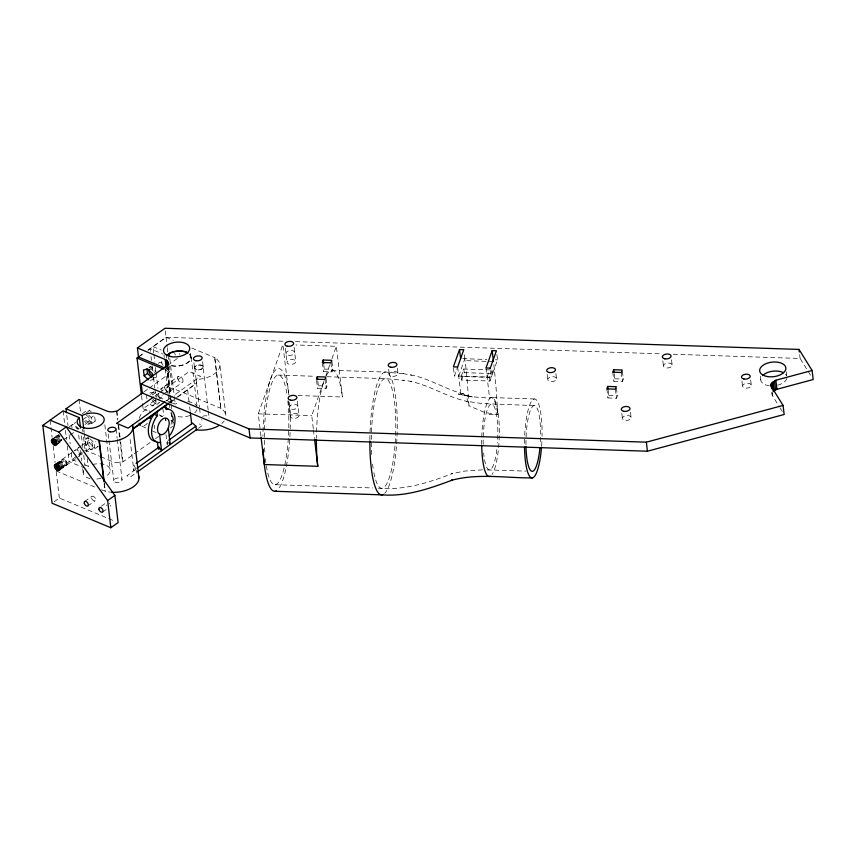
<?xml version="1.0" encoding="UTF-8"?>
<svg xmlns="http://www.w3.org/2000/svg" width="856" height="856" viewBox="0 0 856 856"><rect width="100%" height="100%" fill="white"/><g stroke="black" fill="none" stroke-linecap="round" stroke-linejoin="round"><path stroke-width="0.64" stroke-dasharray="4.28 3.21" d="M167.509 444.446L167.637 440.99M154.326 428.621L154.561 425.207M67.014 464.444C67.41 461.973 64.97 458.495 62.285 459.351C60.476 461.694 63.408 465.792 66.19 465.407L67.014 464.444L59.77 469.623M149.351 388.036L167.712 374.907L169.188 371.953L168.728 368.08M58.604 442.167L61.718 439.941L59.471 437.94L58.85 434.495L52.623 438.957M260.909 435.939L258.277 413.844L282.876 344.54L288.921 395.237A61.439 13.557 -88.1 0 0 273.792 372.221A61.439 13.557 -88.1 0 0 262.92 436.132M326.008 378.309L326.928 386.067L326.05 388.538L317.49 388.25L318.379 385.778L317.597 379.315M331.925 361.617L332.856 369.375L331.978 371.846L323.418 371.568L324.296 369.086L323.835 365.212M313.296 428.621L311.745 415.62L324.05 380.974A61.439 13.557 -88.1 0 0 316.399 437.919M325.804 376.019L329.753 364.881M331.957 358.696L336.344 346.327L295.909 344.968M496.908 354.662L497.518 359.841L491.365 377.164L454.45 375.934L457.083 368.508M458.72 376.084L464.872 358.75M461.17 376.458L463.802 369.032L492.168 369.974L492.607 373.601L489.964 381.016L461.598 380.075L461.17 376.458L489.536 377.4L492.168 369.974M461.598 380.075L464.23 372.649L463.802 369.032M487.096 377.025L489.29 370.841M616.438 387.993L617.369 395.761L616.481 398.233L607.931 397.944L608.809 395.472L608.038 389.009M622.365 371.311L623.286 379.069L622.408 381.541L613.859 381.262L614.736 378.78L613.966 372.317M772.401 392.626L772.444 395.654L779.335 406.728M169.52 394.209L167.551 374.04A8.774 4.879 -6.8 0 0 164.801 369.61M177.92 397.034L196.741 383.049L196.302 379.433L200.507 379.069A21.946 12.209 -6.8 0 0 218.077 370.348A21.946 12.209 -6.8 0 0 215.648 358.354L214.792 357.904L220.837 408.59L221.693 409.05A21.946 12.209 -6.8 0 1 225.952 415.898L219.906 365.202M139.218 356.481L143.562 353.378M147.917 350.275L150.089 348.713L162.801 354.02M153.759 353.143L152.989 346.648L166.043 337.317L173.383 340.378M138.49 356.995L143.797 353.207M148.035 350.179L166.053 337.317L284.855 341.287M82.187 413.812L85.482 411.458L89.666 410.441L91.282 412.036M86.37 412.806L89.666 410.441M149.308 367.823L150.956 366.646L155.824 371.429L154.176 372.606M54.089 437.705L58.229 434.741M69.047 427.016L72.311 424.683M149.554 369.492L152.807 367.171M55.426 437.534L58.647 435.201M56.228 437.876L59.332 435.651M82.882 419.601L86.178 417.247L91.046 422.029L95.219 421.024L94.534 415.224L91.239 417.589L91.924 423.378L87.751 424.383L84.498 421.195M56.913 438.486L60.134 436.239M55.683 440.712L59.824 437.748M56.261 441.621L61.439 437.919M57.694 441.824L61.835 438.871M58.893 442.006L61.996 439.781M56.742 444.275L62.488 440.145M56.432 444.885L62.135 440.797M63.686 439.695L69.122 435.811M70.213 435.041L74.558 431.927M85.054 424.437L89.388 421.334M167.712 365.362L177.502 358.375M87.751 424.383L91.046 422.029M91.924 423.378L95.219 421.024M150.089 380.342L153.213 379.583L156.52 377.229L153.385 377.978M143.947 391.898L148.677 388.506M90.768 449.732L94.064 447.378L98.247 446.372L94.952 448.726L90.768 449.732L85.9 444.949L85.204 439.16L87.687 437.395M150.677 394.349L153.973 391.995L158.852 396.777M56.068 463.792L75.339 450.031M78.238 447.956L81.481 445.634M82.572 444.863L87.986 440.99M155.824 392.508L152.571 394.83A3.617 2.108 54.5 0 1 156.819 397.27M160.158 389.416L162.33 387.864M165.229 385.799L178.273 376.469M55.64 464.305L62.895 459.126M56.496 464.252L61.675 460.549M57.416 463.62L63.622 459.18M58.615 463.631L61.718 461.405M57.181 464.701L64.425 459.522M85.9 444.949L89.195 442.595L88.51 436.806M59.931 463.834L65.227 460.1M155.653 395.547L158.895 393.214M159.976 392.455L189.187 371.568L200.614 376.34L171.403 397.205M58.7 466.06L65.955 460.881M59.289 466.969L66.533 461.78M94.952 448.726L94.256 442.927L95.904 441.75M59.674 467.911L66.928 462.732M61.536 467.012L69.143 461.577L84.166 467.836M71.273 453.006L72.043 459.501L77.479 455.617M78.57 454.836L85.086 450.181L99.574 456.216M142.471 403.54L143.08 408.74L155.043 400.191M158.574 393.439L159.034 397.334L162.298 395.012M163.378 394.231L172.077 388.014L221.062 408.43M59.845 468.831L67.089 463.652M62.402 467.708L65.516 465.493M59.974 469.848L79.758 455.724M85.91 451.326L92.405 446.682M158.082 399.752L163.496 395.879M169.649 391.492L182.692 382.161M152.058 405.937L155.364 403.583L159.537 402.577L156.241 404.931L152.058 405.937L147.189 401.154M166 401.068L170.323 397.976M169.681 402.395L176.176 397.751M177.256 396.981L196.741 383.049M170.355 402.438L176.839 397.805M54.153 501.755L59.332 498.053L115.667 521.529M100.783 456.719L112.853 461.748A8.774 4.879 -6.8 0 0 121.402 462.026L123.007 461.876L151.073 441.814M155.396 438.732L158.627 436.421M170.505 427.936L172.666 426.384M84.637 501.52L91.892 496.341M101.404 489.782L106.337 491.483A21.946 12.209 -6.8 0 0 110.52 492.168M135.483 469.591L126.827 475.786L130.091 477.145L136.586 472.501M87.911 505.928L95.155 500.749M198.41 428.321L202.583 425.336L199.32 423.977M101.404 506.164L105.556 503.21M102.602 512.048L106.743 509.085M159.034 397.334L175.213 404.086L176.86 403.262A13.6 7.565 -6.8 0 1 179.439 402.395M84.755 464.797L88.222 466.242L89.869 465.429M148.869 367.149L150.956 366.646M149.8 393.011L153.973 391.995M85.204 439.16L89.388 438.144M482.484 469.858L464.337 471.1L451.658 473.743L452.492 473.518C428.813 482.698 403.893 490.638 378.106 488.134M487.235 469.891L525.916 471.121M295.534 341.64L661.281 353.849M673.287 354.245L800.103 358.482L811.135 376.212M462.732 358.675L486.797 359.477M495.378 359.766L497.518 359.841M464.412 354.865L465.097 360.654L493.473 361.596M464.23 372.649L492.607 373.601M324.296 369.086L332.856 369.375M614.736 378.78L623.286 379.069M331.764 370.274L385.928 372.071L404.396 373.815M278.104 375.067L315.083 376.298M326.96 376.704L385.05 378.641L404.064 380.364M318.379 385.778L326.928 386.067M608.809 395.472L617.369 395.761M534.358 398.982L491.002 397.526M298.049 395.536L342.389 397.013L336.344 346.327M534.187 405.562L482.056 403.572L466.392 401.261L467.141 401.4C444.895 396.788 425.817 382.386 402.898 380.16M258.277 413.844L311.745 415.62M275.129 484.699L372.831 487.963M493.837 364.677A242.184 53.447 -88.1 0 1 497.743 414.732L496.876 408.965A39.494 8.721 -88.1 0 0 489.6 398.094L476.161 397.13A116.031 92.951 19.5 0 1 460.935 394.637M489.044 414.293L497.753 414.721L484.389 412.325L469.056 405.862M410.452 374.917C429.22 378.149 445.259 389.427 463.631 393.942M410.259 381.487L411.394 381.69M403.101 373.591L411.736 375.142M468.082 396.018L464.508 395.376L472.18 396.874L458.142 393.974L460.935 394.627A42.297 9.33 -88.1 0 1 468.96 405.819L467.633 386.377A236.395 52.163 -88.1 0 0 465.108 360.644M191.755 348.039L215.017 357.733M152.989 346.648L161.078 350.018M143.08 408.74L149.115 411.255M159.976 415.781L162.394 416.786M72.043 459.501L77.821 461.908M56.089 470.896L95.284 487.235M159.066 414.818L162.522 416.39M141.989 426.181L146.686 428.321M152.561 430.985L156.092 432.58M166.257 368.562L168.407 370.027L169.188 371.953M137.014 473.24L136.072 470.244M152.111 400.394L155.364 403.583M88.799 415.192L91.239 417.589M90.201 438.946L94.256 442.927M89.195 442.595L94.064 447.378M780.019 407.841L783.465 413.373M135.922 469.035L133.975 465.033L133.846 470.747L129.823 437.031M799.643 354.598L800.103 358.482M786.3 371.782L786.76 375.666M772.133 393.075L772.444 395.654M771.738 392.101L772.048 394.691M760.299 376.094L760.759 379.968M750.669 380.021L751.29 385.2A4.387 2.44 -6.8 0 1 744.966 388.057A4.387 2.44 -6.8 0 1 744.527 383.852A4.387 2.44 -6.8 0 1 751.29 385.2M741.949 381.027L742.569 386.206M671.543 359.852L672.163 365.02A4.387 2.44 -6.8 0 1 665.85 367.877A4.387 2.44 -6.8 0 1 665.401 363.672A4.387 2.44 -6.8 0 1 672.163 365.02M662.822 360.847L663.443 366.026M630.498 412.325L631.107 417.503A4.387 2.44 -6.8 0 1 624.794 420.35A4.387 2.44 -6.8 0 1 624.345 416.155A4.387 2.44 -6.8 0 1 631.107 417.503M621.328 372.488L622.408 381.541M621.777 413.33L622.387 418.498M615.41 389.18L616.481 398.233M612.778 372.2L613.859 381.262M606.851 388.892L607.931 397.944M555.908 373.526L556.518 378.694A4.387 2.44 -6.8 0 1 550.205 381.551A4.387 2.44 -6.8 0 1 549.755 377.346A4.387 2.44 -6.8 0 1 556.518 378.694M547.187 374.532L547.808 379.7M490.595 370.702L491.365 377.164M489.536 377.4L489.964 381.016M486.015 367.973L489.6 398.094M457.65 367.031L460.935 394.627M453.52 368.176L454.45 375.934M397.398 368.23L398.008 373.409A4.387 2.44 -6.8 0 1 391.695 376.265A4.387 2.44 -6.8 0 1 391.245 372.06A4.387 2.44 -6.8 0 1 398.008 373.409M388.678 369.236L389.298 374.414M330.898 362.794L331.978 371.846M324.97 379.486L326.05 388.538M322.338 362.516L323.418 371.568M316.57 380.492L317.49 388.25M313.457 429.926L314.377 437.716M294.079 347.247L295.769 361.478A4.387 2.44 -6.8 0 1 289.456 364.335A4.387 2.44 -6.8 0 1 289.007 360.13A4.387 2.44 -6.8 0 1 295.769 361.478M297.332 401.207L299.033 415.428A4.387 2.44 -6.8 0 1 292.709 418.284A4.387 2.44 -6.8 0 1 292.26 414.079A4.387 2.44 -6.8 0 1 299.033 415.428M285.358 348.253L287.049 362.473M288.461 400.918L290.312 416.433M214.792 357.904L220.837 408.59M202.637 361.735L203.246 366.903A4.387 2.44 -6.8 0 1 196.934 369.76A4.387 2.44 -6.8 0 1 196.484 365.555A4.387 2.44 -6.8 0 1 203.246 366.903M203.032 366.935A4.173 2.322 -6.8 0 1 197.03 369.653A4.173 2.322 -6.8 0 1 196.602 365.662A4.173 2.322 -6.8 0 1 203.032 366.935L208.147 409.831M208.297 411.137L209.078 417.632M194.751 367.898L199.394 406.889M199.555 408.194L200.325 414.689M193.916 362.741L194.526 367.909M191.198 357.412L196.934 405.498M190.299 353.175L190.76 357.059M187.657 390.079L189.048 401.742M189.668 406.932L190.128 410.827M169.788 358.589L174.282 396.285M174.442 397.58L175.213 404.086M165.283 330.855L166.053 337.317M166.043 337.317L167.123 346.423M167.273 347.718L168.204 355.518M168.364 356.813L168.675 359.413M169.445 365.919L172.077 388.014M168.086 365.234L169.006 372.991M168.097 367.438L168.407 370.027M166.267 355.465L166.578 358.065M167.38 364.966L170.922 394.455M171.542 399.656L172.002 403.55M167.733 373.002L171.296 402.898M172.848 415.898L173.308 419.804M166.631 365.854L169.873 393.118M170.494 398.318L171.114 403.518M171.264 404.824L171.735 408.719M172.666 416.519L173.286 421.719M169.67 395.504L170.601 403.304M171.681 412.41L173.083 424.105M163.988 354.898L164.299 357.487M165.208 368.829L168.151 393.525M168.311 394.83L169.242 402.63M169.392 403.925L169.863 407.83M162.811 408.119L163.721 415.738M165.978 434.709L167.134 444.35M153.919 354.448L154.85 362.238M155.471 367.438L155.931 371.344M156.092 372.638L157.953 388.239M150.089 348.713L150.399 351.313M151.02 356.513L151.48 360.419M152.101 365.619L152.721 370.819M153.502 377.314L154.743 387.715M154.893 389.009L155.824 396.81M152.946 377.261L153.213 379.583M155.546 399.131L156.241 404.931M146.504 395.365L146.911 398.843M141.54 395.74L142.31 402.234M116.962 411.18L117.893 418.98M118.663 425.486L120.054 437.181M120.675 442.381L123.007 461.876M116.448 410.966L117.529 420.071M118.149 425.272L119.701 438.272M119.861 439.567L122.494 461.662M116.042 429.102L117.122 438.197M117.283 439.502L122.087 479.799A4.173 2.322 -6.8 0 1 116.084 482.506A4.173 2.322 -6.8 0 1 115.656 478.515A4.173 2.322 -6.8 0 1 122.087 479.799M108.22 433.96L108.84 439.16M108.99 440.455L113.805 480.751M104.828 424.769L110.253 470.265M104.379 483.351L105.309 491.151M104.143 483.512L105.074 491.312M83.877 429.851L84.188 432.451M84.348 433.746L86.52 451.947M87.291 458.442L88.222 466.242M79.052 399.485L80.592 412.485M82.615 429.38L82.925 431.98M83.546 437.181L84.937 448.876M81.448 435.822L82.839 447.517M83.77 455.317L85.012 465.718M77.757 427.091L78.067 429.691M78.688 434.891L79.458 441.386M80.539 450.491L81.78 460.892M82.711 468.692L83.182 472.587M66.768 415.31L68.009 425.7M69.101 434.805L70.181 443.9M63.098 410.88L64.649 423.88M65.42 430.375L66.511 439.47M67.282 445.976L69.143 461.577M50.055 420.2L52.098 437.352M53.147 446.201L55.084 462.422M56.186 471.667L59.332 498.053M326.382 375.517A61.439 13.557 -88.1 0 1 342.389 397.013M289.628 402.448A61.439 13.557 -88.1 0 1 290.216 428.621M290.088 432.408A61.439 13.557 -88.1 0 1 277.708 489.771M483.191 444.285A32.913 7.265 -88.1 0 1 491.419 404.128A32.913 7.265 -88.1 0 1 497.454 443.098M496.822 449.593A32.913 7.265 -88.1 0 1 489.889 469.858A32.913 7.265 -88.1 0 1 483.651 453.07M481.703 444.446A39.494 8.721 -88.1 0 1 489.718 398.618A39.494 8.721 -88.1 0 1 499.241 426.224A39.494 8.721 -88.1 0 1 492.072 474.481M524.696 435.201A39.494 8.721 -88.1 0 1 534.658 398.982A39.494 8.721 -88.1 0 1 542.062 436.303M541.869 441.696A39.494 8.721 -88.1 0 1 541.623 445.741M524.482 443.269A39.494 8.721 -88.1 0 1 524.546 439.256M525.959 444.639A32.913 7.265 -88.1 0 1 534.315 405.551A32.913 7.265 -88.1 0 1 540.232 444.531M369.867 439.706A61.439 13.557 -88.1 0 1 383.574 372.67A61.439 13.557 -88.1 0 1 397.259 422.308A61.439 13.557 -88.1 0 1 384.654 493.345M371.707 454.429A54.859 12.102 -88.1 0 1 385.318 378.63A54.859 12.102 -88.1 0 1 394.07 454.525A54.859 12.102 -88.1 0 1 373.751 472.105M373.109 468.328A54.859 12.102 -88.1 0 1 372.349 462.326M264.836 452.064A54.859 12.102 -88.1 0 1 271.737 383.231A54.859 12.102 -88.1 0 1 287.07 395.001M287.83 401.015A54.859 12.102 -88.1 0 1 281.517 476.492A54.859 12.102 -88.1 0 1 265.403 458.752M175.459 355.058A3.617 2.108 54.5 0 1 174.688 353.186M179.503 353.56A3.617 2.108 54.5 0 1 179.888 354.512M196.966 409.703A13.6 7.565 -6.8 0 1 194.719 412.785M189.732 415.577A13.6 7.565 -6.8 0 1 177.021 416.423M187.806 401.678A13.6 7.565 -6.8 0 1 196.934 406.547M224.122 421.045A21.946 12.209 -6.8 0 1 221.875 423.453M202.647 416.358A4.173 2.322 -6.8 0 1 207.259 415.995A4.173 2.322 -6.8 0 1 208.992 418.252M202.177 420.082A4.173 2.322 -6.8 0 1 201.47 419.675M170.847 420.307A8.774 4.879 -6.8 0 1 173.575 422.693M92.448 464.562A13.6 7.565 -6.8 0 1 108.391 466.616A13.6 7.565 -6.8 0 1 105.844 476.289M100.987 478.29A13.6 7.565 -6.8 0 1 95.391 479.103M90.03 478.59A13.6 7.565 -6.8 0 1 84.316 469.398M189.989 354.416A13.6 7.565 -6.8 0 1 185.699 364.035A13.6 7.565 -6.8 0 1 168.675 364.988M163.068 365.234A3.617 2.108 54.5 0 1 162.201 360.451M162.041 390.871A3.617 2.108 54.5 0 1 164.063 387.832A3.617 2.108 54.5 0 1 167.059 392.958M158.692 363.714A3.617 2.108 54.5 0 1 160.639 362.356A3.617 2.108 54.5 0 1 163.549 364.956M79.116 428.663A3.617 2.108 54.5 0 1 75.146 426.085A3.617 2.108 54.5 0 1 75.82 422.383M82.657 453.648A3.617 2.108 54.5 0 1 78.442 451.893A3.617 2.108 54.5 0 1 78.838 447.731M74.921 450.513A3.617 2.108 54.5 0 1 78.998 451.551A3.617 2.108 54.5 0 1 79.244 456.088M72.032 427.679A3.617 2.108 54.5 0 1 73.648 424.512A3.617 2.108 54.5 0 1 77.115 428.974M156.477 400.886A3.617 2.108 54.5 0 1 152.785 398.778M150.891 369.321A3.617 2.108 54.5 0 1 153.213 371.012M86.306 415.47A3.617 2.108 54.4 0 1 89.602 419.023A3.617 2.108 54.4 0 1 88.189 421.783A3.617 2.108 54.4 0 1 84.68 418.638M139.335 418.306A8.774 5.018 -65.6 0 1 144.825 410.366A8.774 5.018 -65.6 0 1 150.239 412.218M147.414 423.164A8.774 5.018 -65.6 0 1 139.924 424.94M170.804 412.774A17.559 10.39 -67.4 0 1 170.954 424.587M189.379 354.288A13.161 7.319 -6.8 0 1 186.137 363.5A13.161 7.319 -6.8 0 1 169.895 365.127M786.803 378.48A13.161 7.319 -6.8 0 1 777.28 385.286M769.362 385.746A13.161 7.319 -6.8 0 1 761.53 376.961M785.53 374.19A13.161 7.319 -6.8 0 1 786.482 375.495M106.968 505.671A2.739 1.605 54.5 0 1 106.529 504.954M109.108 503.242A2.739 1.605 54.5 0 1 109.632 503.906M110.231 505.308A2.739 1.605 54.5 0 1 110.221 506.292M288.376 355.272A4.387 2.44 -6.8 0 0 294.689 352.426A4.387 2.44 -6.8 0 0 287.926 351.067A4.387 2.44 -6.8 0 0 288.376 355.272M291.629 409.232A4.387 2.44 -6.8 0 0 297.952 406.375A4.387 2.44 -6.8 0 0 291.19 405.027A4.387 2.44 -6.8 0 0 291.629 409.232M177.706 378.523A3.617 2.108 54.5 0 0 182.178 382.525A3.617 2.108 54.5 0 0 181.215 377.218A3.617 2.108 54.5 0 0 177.706 378.523M164.662 387.854A3.617 2.108 54.5 0 0 169.135 391.845A3.617 2.108 54.5 0 0 168.172 386.548A3.617 2.108 54.5 0 0 164.662 387.854M87.419 443.044A3.617 2.108 54.4 0 0 91.892 447.046A3.617 2.108 54.4 0 0 90.929 441.739A3.617 2.108 54.4 0 0 87.419 443.044M91.549 498.064A2.739 1.605 54.5 0 0 95.027 500.835A2.739 1.605 54.5 0 0 93.999 496.737A2.739 1.605 54.5 0 0 91.549 498.064"/><path stroke-width="1.28" d="M158.852 449.507L158.938 447.207L136.136 463.492M168.29 428.096L168.29 428.064A8.774 5.189 -67.4 0 0 167.134 418.477A8.774 5.189 -67.4 0 0 159.366 422.789A8.774 5.189 -67.4 0 0 158.638 433.425L160.789 434.709A8.774 5.189 -67.4 0 0 168.29 428.096L170.248 444.489L168.953 442.734M51.403 440.38L52.013 439.182C54.816 438.272 57.748 442.381 56.432 444.885L55.244 445.323L53.65 444.66L51.735 442.188L51.403 440.38L53.468 438.903M54.42 465.728L55.041 464.53C57.844 463.62 60.765 467.729 59.46 470.222L57.491 470.468L54.752 467.536L54.42 465.728L56.496 464.252M317.298 376.726L316.42 379.197L324.97 379.486L325.847 377.015L317.298 376.726L317.597 379.315M323.215 360.034L322.338 362.516L330.898 362.794L331.775 360.323L323.215 360.034L323.686 363.918M457.521 367.267L463.792 349.697L459.522 349.558L453.37 366.882L457.65 367.031M490.167 368.358L496.437 350.789L492.168 350.639L486.015 367.973L490.295 368.112M607.728 386.42L606.851 388.892L615.41 389.18L616.288 386.709L607.728 386.42L608.038 389.009M613.656 369.728L612.778 372.2L621.328 372.488L622.216 370.017L613.656 369.728L613.966 372.317M165.048 368.059L138.49 356.995L137.42 347.943L165.176 359.509C168.044 360.269 169.103 363.982 166.631 365.854L141.251 383.991L142.331 393.043L250.091 437.962L647.425 451.219L784.16 414.486L783.08 405.434L771.363 386.602L771.32 383.574L775.857 380.225L812.119 370.477L813.2 379.529L776.938 389.277L773.139 391.631M132.862 428.717L168.6 403.165M169.253 436.068L170.612 434.292A17.559 10.39 -67.4 0 0 174.913 417.6A17.559 10.39 -67.4 0 0 167.616 409.2L166.075 409.489L165.615 405.594L154.08 414.069L152.753 416.123A17.559 10.39 -67.4 0 0 148.452 432.815A17.559 10.39 -67.4 0 0 155.749 441.215M156.916 411.811L157.376 415.706L156.017 417.482A17.559 10.39 -67.4 0 0 151.715 434.174A17.559 10.39 -67.4 0 0 159.013 442.573L160.554 442.285M42.8 425.379L58.978 432.13L66.222 426.941L114.875 495.399L118.107 522.556L110.863 527.735L52.088 503.232L42.8 425.379L63.098 410.88L79.276 417.621L78.271 418.702A13.6 7.565 -6.8 0 0 89.345 428.407A13.6 7.565 -6.8 0 0 103.897 418.017A13.6 7.565 -6.8 0 0 83.824 414.732L82.176 415.545L65.998 408.804L66.458 412.71M163.721 407.103L165.615 405.594M137.42 347.943L164.973 328.265L799.023 349.43L812.119 370.477M65.998 408.804L79.052 399.485L106.807 411.051A8.774 4.879 -6.8 0 0 115.357 411.34L116.962 411.18L142.866 392.669M141.379 394.434L137.046 358.043L139.218 356.481M51.446 441.247L54.559 439.021M148.227 379.797L144.172 375.805L147.467 373.451L146.911 368.818M51.735 442.188L55.875 439.224M52.227 443.119L56.368 440.166M52.879 443.975L57.031 441.011M53.65 444.66L56.764 442.445M54.463 445.131L56.539 443.643M55.244 445.323L57.309 443.847M54.623 465.022L56.689 463.535M54.474 466.595L57.577 464.369M54.752 467.536L58.893 464.573M116.694 423.378L153.481 397.077M55.244 468.467L59.385 465.514M55.908 469.323L59.011 467.098M56.678 470.008L60.819 467.055M50.055 420.2L100.291 440.786A21.946 12.209 -6.8 0 0 122.13 438.914A21.946 12.209 -6.8 0 0 132.915 427.369L132.445 425.058L132.883 428.685M57.491 470.468L60.594 468.253M58.262 470.672L60.337 469.195M164.908 401.849L128.122 428.139L116.694 423.367M133.536 428.749L154.08 414.069M163.86 407.082L168.183 403.989M168.718 440.209L192.611 423.132L195.896 426.181L196.324 429.808L197.511 430.001A21.946 12.209 -6.8 0 0 218.836 425.625M136.992 468.275L195.896 426.181M137.666 471.731L197.169 429.209M110.863 527.735L107.621 500.578L114.875 495.399M141.251 383.991L249.01 428.91L646.344 442.167L783.08 405.434M381.894 494.843C406.429 496.812 429.873 488.444 452.439 480.055L451.465 480.323C477.798 473.122 505.425 478.023 532.218 477.916M316.388 439.16A61.439 13.557 -88.1 0 0 317.79 466.317L264.322 464.53L261.059 437.234M274.947 491.28L381.198 494.832M137.046 358.043L163.592 369.107M154.112 414.336L157.376 415.706M147.467 373.451L151.523 377.442M158.949 447.196L161.549 450.705L159.558 433.981M58.978 432.13L107.621 500.578M799.023 349.43L799.333 352.009M775.857 380.225L776.938 389.277M774.466 380.856L775.547 389.908M773.118 381.658L774.198 390.711M772.058 382.579L772.979 390.336M771.32 383.574L771.941 388.752M770.956 384.612L771.267 387.201M646.344 442.167L647.425 451.219M492.168 350.639L493.473 361.596M459.522 349.558L460.603 358.611M314.537 439.021L317.79 466.317M249.01 428.91L250.091 437.962M190.289 412.121L191.68 423.795M169.477 355.989L169.167 353.389L170.815 352.576A13.6 7.565 -6.8 0 1 186.651 352.148M167.904 361.906L168.215 364.485M167.327 360.975L167.787 364.859M166.406 360.162L167.177 366.635M165.176 359.509L166.096 367.267M165.518 419.151L165.679 420.499M152.807 376.105L152.529 373.783L147.66 369L143.476 370.017L144.172 375.805M157.429 442.135L158.146 448.159M132.915 427.369L138.961 478.055M99.264 440.455L104.218 482.056M99.029 440.615L103.833 480.911M82.176 415.545L83.728 428.546M79.276 417.621L80.517 428.021M276.338 490.83A61.439 13.557 -88.1 0 1 263.134 449.25M490.328 476.204A39.494 8.721 -88.1 0 1 481.725 445.741M541.527 447.078A39.494 8.721 -88.1 0 1 532.047 477.926A39.494 8.721 -88.1 0 1 524.503 447.164M539.954 447.838A32.913 7.265 -88.1 0 1 532.122 471.346A32.913 7.265 -88.1 0 1 525.991 446.757M383.285 494.394A61.439 13.557 -88.1 0 1 369.867 440.947M138.447 475.551A21.946 12.209 -6.8 0 1 111.612 492.254M152.785 375.624A3.617 2.108 54.5 0 1 149.49 372.959A3.617 2.108 54.5 0 1 149.554 369.492M150.41 416.594A8.774 5.018 -65.6 0 1 149.886 418.616M139.924 424.94A8.774 5.018 -65.6 0 1 139.132 423.174M165.283 407.905A17.559 10.39 -67.4 0 1 168.557 409.435M166.471 355.679A13.161 7.319 -6.8 0 1 188.02 353.196M762.621 375.581A13.161 7.319 -6.8 0 1 783.379 372.638M110.039 431.809A4.173 2.322 -6.8 0 0 116.042 429.102A4.173 2.322 -6.8 0 0 109.611 427.818A4.173 2.322 -6.8 0 0 110.039 431.809M195.853 360.708A4.387 2.44 -6.8 0 0 202.166 357.851A4.387 2.44 -6.8 0 0 195.403 356.503A4.387 2.44 -6.8 0 0 195.853 360.708M390.614 367.213A4.387 2.44 -6.8 0 0 396.938 364.356A4.387 2.44 -6.8 0 0 390.165 363.008A4.387 2.44 -6.8 0 0 390.614 367.213M549.124 372.499A4.387 2.44 -6.8 0 0 555.448 369.642A4.387 2.44 -6.8 0 0 548.685 368.294A4.387 2.44 -6.8 0 0 549.124 372.499M743.885 379.005A4.387 2.44 -6.8 0 0 750.209 376.148A4.387 2.44 -6.8 0 0 743.447 374.8A4.387 2.44 -6.8 0 0 743.885 379.005M170.74 356.578A13.161 7.319 -6.8 0 0 189.679 348.007A13.161 7.319 -6.8 0 0 169.392 343.962A13.161 7.319 -6.8 0 0 170.74 356.578M766.89 376.469A13.161 7.319 -6.8 0 0 785.84 367.909A13.161 7.319 -6.8 0 0 765.553 363.864A13.161 7.319 -6.8 0 0 766.89 376.469M287.295 346.22A4.387 2.44 -6.8 0 0 293.619 343.363A4.387 2.44 -6.8 0 0 286.856 342.015A4.387 2.44 -6.8 0 0 287.295 346.22M664.77 358.825A4.387 2.44 -6.8 0 0 671.083 355.968A4.387 2.44 -6.8 0 0 664.32 354.619A4.387 2.44 -6.8 0 0 664.77 358.825M623.714 411.297A4.387 2.44 -6.8 0 0 630.027 408.44A4.387 2.44 -6.8 0 0 623.264 407.092A4.387 2.44 -6.8 0 0 623.714 411.297M290.559 400.18A4.387 2.44 -6.8 0 0 296.872 397.323A4.387 2.44 -6.8 0 0 290.109 395.975A4.387 2.44 -6.8 0 0 290.559 400.18M98.996 509.363A2.739 1.605 54.5 0 0 102.463 512.145A2.739 1.605 54.5 0 0 101.447 508.036A2.739 1.605 54.5 0 0 98.996 509.363M84.305 503.242A2.739 1.605 54.5 0 0 87.772 506.014A2.739 1.605 54.5 0 0 86.756 501.916A2.739 1.605 54.5 0 0 84.305 503.242"/></g></svg>
